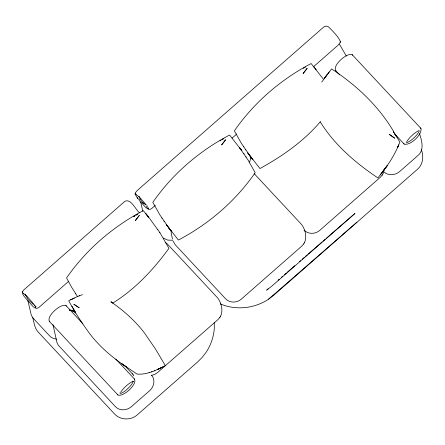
<?xml version="1.0" encoding="UTF-8"?>
<svg xmlns="http://www.w3.org/2000/svg" width="445" height="445" viewBox="0 0 445 445"><rect width="100%" height="100%" fill="white"/><g stroke="black" fill="none" stroke-linecap="round" stroke-linejoin="round"><path stroke-width="0.67" d="M171.169 230.821L171.292 233.764L172.527 239.043M137.638 198.459L135.096 194.142L135.558 192.513L137.483 190.271L322.786 27.857C324.661 25.654 327.87 25.426 329.595 27.985C333.633 32.023 337.944 36.179 340.353 41.43L339.897 43.059L337.972 45.301L313.436 66.8M249.589 162.086L250.88 157.869M68.758 281.251L38.52 307.762C34.159 310.426 30.972 303.262 28.068 301.187C26.455 298.15 20.075 294.123 23.335 290.318L125.017 201.201C131.147 198.509 135.586 209.623 139.435 212.81M135.096 194.142L135.258 193.169M148.574 208.466L148.636 208.065L148.485 208.994L147.484 206.669M340.197 42.403L340.353 41.43M22.406 291.692L22.25 292.61M398.703 145.014L399.866 142.189L396.74 136.787M35.717 306.989L35.923 306.505M398.748 144.909L397.574 147.551L398.642 145.114C394.47 154.971 388.758 164.161 382.044 172.488L387.195 165.651L377.916 177.939C355.516 162.931 334.529 144.92 320.183 121.802M220.575 316.245C223.312 310.476 221.438 303.134 217.839 298.139L167.409 244.027L165.251 242.286M304.447 242.731C307.184 236.968 305.309 229.626 301.71 224.63L254.106 173.55M382.867 174.001L383.79 171.648C388.007 176.181 395.594 175.313 399.894 171.347L417.699 155.739C424.563 150.321 421.877 140.548 419.463 133.65M147.078 205.629L146.505 207.225L146.856 208.416L147.935 208.788L147.362 208.749M151.333 375.458L155.06 374.245L157.513 372.571L217.85 319.688L219.869 317.402M173.033 241.051L175.191 244.706L225.626 298.823C229.676 303.223 237.096 303.006 241.385 299.062L301.721 246.174L303.74 243.888M304.046 230.087C308.096 234.493 315.511 234.27 319.805 230.326L380.141 177.444L382.16 175.158M250.819 157.969L251.33 157.13M219.819 317.491L220.631 316.145M303.69 243.977L304.502 242.631M382.11 175.247L382.923 173.9M321.735 82.058L331.586 68.919C356.339 85.112 378.378 105.776 393.547 131.358M120.584 392.368C123.471 388.04 127.409 384.369 131.931 381.793M406.825 141.482C409.712 137.16 413.655 133.483 418.172 130.913M326.597 75.372L329.155 71.957M382.906 171.486L380.347 174.902M320.35 121.696C303.746 141.343 282.314 156.178 259.963 168.555L247.737 152.93L252.843 159.755L249.918 155.928M155.277 205.429C153.225 206.825 151.289 209.94 148.424 209.456M232.006 138.173L236.707 134.056M356.951 222.15L268.685 299.084L273.836 295.124L417.327 169.389C423.034 164.633 423.974 156.29 421.354 149.631M268.163 288.799L266.594 290.162L271.745 286.196L354.926 213.511L326.179 238.453M278.092 280.183L279.137 279.276M281.229 277.463L282.798 276.1M284.366 274.737L286.458 272.924M287.503 272.017L294.818 265.671M299.524 261.588L300.57 260.681M302.138 259.318L304.224 257.505M305.27 256.598L307.361 254.785M308.407 253.878L321.996 242.086M323.042 241.173L325.134 239.36M303.217 68.335L305.504 67.017M219.991 140.898L221.104 140.181M222.222 139.457L223.946 138.495M133.734 216.504L134.846 215.786M135.959 215.063L137.683 214.101M112.919 303.017C135.274 289.066 153.536 269.548 168.922 248.349L159.922 232.702L148.274 216.604M222.261 139.541L223.384 138.846M133.75 216.543L134.874 215.842M135.998 215.146L137.121 214.451M268.658 299.14C254.59 308.569 235.806 310.61 220.208 303.852M71.361 299.407L68.697 300.798L71.879 306.433M74.365 297.978L70.8 299.824L76.607 296.915L82.503 294.607M79.149 295.853L79.544 295.691M75.122 312.079L82.119 323.064L89.662 333.622C99.786 346.939 112.713 357.813 126.552 367.086L121.363 363.465L136.977 374.067C143.14 374.673 149.236 372.921 154.893 370.646M154.504 370.813L165.351 365.701L155.405 348.869L144.386 332.877C135.502 321.273 124.561 311.389 112.635 302.989M149.108 372.682L149.57 372.532M151.539 371.898L151.984 371.753M139.98 199.265L138.484 199.227L137.588 198.248L137.677 197.758L137.689 198.375M172.638 240.272L167.632 240.089L163.265 238.019M132.883 381.415L133.722 381.382L133.333 381.393M23.724 293.211L23.262 293.227L26.889 296.153L33.547 303.796M136.192 194.243L135.658 194.254L139.635 197.335L146.288 204.978M74.354 310.454L69.548 310.109L70.972 310.354M27.935 300.842L31.172 314.648L32.574 317.574L50.519 336.832L53.261 338.4L56.509 339.179M69.442 309.965L73.431 311.216M71.422 310.493L74.716 312.145M145.843 204.85L142.712 202.631L140.453 199.744M111.094 301.916L112.118 302.633M111.128 301.949L112.68 303.034L111.005 301.821M33.464 304.536L28.458 299.913L25.104 294.228M142.712 202.631L144.063 203.754M394.281 133.472L404.177 144.091C410.068 146.066 422.505 134.468 420.953 128.455L352.19 54.674C347.222 52.176 331.881 65.66 335.886 70.816M82.903 323.749L65.949 305.554C60.976 303.056 45.64 316.54 49.645 321.702M49.173 321.19L117.931 394.971C122.903 397.474 138.239 383.991 134.234 378.829M74.66 312.034L75.717 313.063M145.86 207.587L139.129 200.367M335.413 70.304L339.652 74.855M126.119 367.097L132.282 373.761M115.867 359.121L134.713 379.34M420.481 127.943L420.953 128.455M352.19 54.674L352.668 55.186M403.698 143.579L404.177 144.091M65.949 305.554L66.422 306.065M117.458 394.465L117.931 394.971M250.58 156.729L241.39 143.362L234.37 130.847C254.034 102.534 280.673 79.566 311.144 63.552L323.265 79.015M313.569 66.439L316.223 69.681M239.377 147.401L241.813 150.655L229.587 135.035C199.115 151.05 172.482 174.017 152.813 202.325L159.833 214.84L169.022 228.213M168.36 227.412L171.286 231.239L166.185 224.413L178.406 240.033C208.877 224.019 235.516 201.051 255.18 172.743L248.165 160.228L239.36 147.378M148.402 216.765L145.749 213.528L148.697 217.416L143.329 210.641C112.852 226.655 86.219 249.623 66.55 277.93L71.684 287.325L77.63 296.715M151.511 375.141C155.75 379.702 153.909 387.167 149.437 390.86L131.631 406.469C127.342 410.424 119.794 411.302 115.567 406.813L58.162 345.064L56.938 342.5L52.983 324.627M132.221 373.644L133.122 374.812M243.37 146.488L243.582 146.806M245.445 149.626L245.662 149.954M243.888 153.631L244.105 153.959M245.974 156.779L246.18 157.096M161.813 217.972L162.024 218.289M163.893 221.109L164.11 221.438M157.625 229.236L157.841 229.564M159.71 232.385L159.922 232.702M75.55 293.578L75.761 293.895M396.723 136.849L393.425 131.72L396.662 136.943M34.599 305.253L35.761 307.439L35.706 307.05M339.452 44.239L346.31 56.037M133.061 374.696L133.728 375.864M140.175 199.288L139.007 196.234M140.676 202.024L142.834 211.23M32.797 317.574C34.093 322.569 34.504 328.288 38.32 332.181L114.487 413.906C120.228 420.23 130.908 420.636 137.21 414.907L197.608 361.969L202.18 357.402L206.168 352.234C210.852 345.12 213.7 336.871 214.301 328.377L214.262 322.547M418.806 130.218A8.767 2.025 -43 0 1 414 137.822A8.767 2.025 -43 0 1 406.085 142.066M34.983 305.426A8.767 1.118 48.8 0 1 33.859 304.491M132.554 381.092A8.767 2.025 -43 0 1 127.754 388.696A8.767 2.025 -43 0 1 119.833 392.941M35.784 306.599L35.639 307.445L35.784 306.599M326.802 74.994L324.388 78.281L326.802 74.994M385.114 168.577L382.567 172.043L385.114 168.577M139.285 215.441L135.402 220.514L139.285 215.441M225.548 139.836L221.66 144.909L225.548 139.836M307.1 68.352L303.217 73.431L307.1 68.352M394.643 138.15L389.242 134.34L394.643 138.15M160.272 368.276L157.274 369.656L160.272 368.276M162.803 367.03L159.683 368.521L162.803 367.03M73.92 304.274L79.121 307.779L73.92 304.274M72.007 306.483L75.338 312.14L72.007 306.483"/></g></svg>
